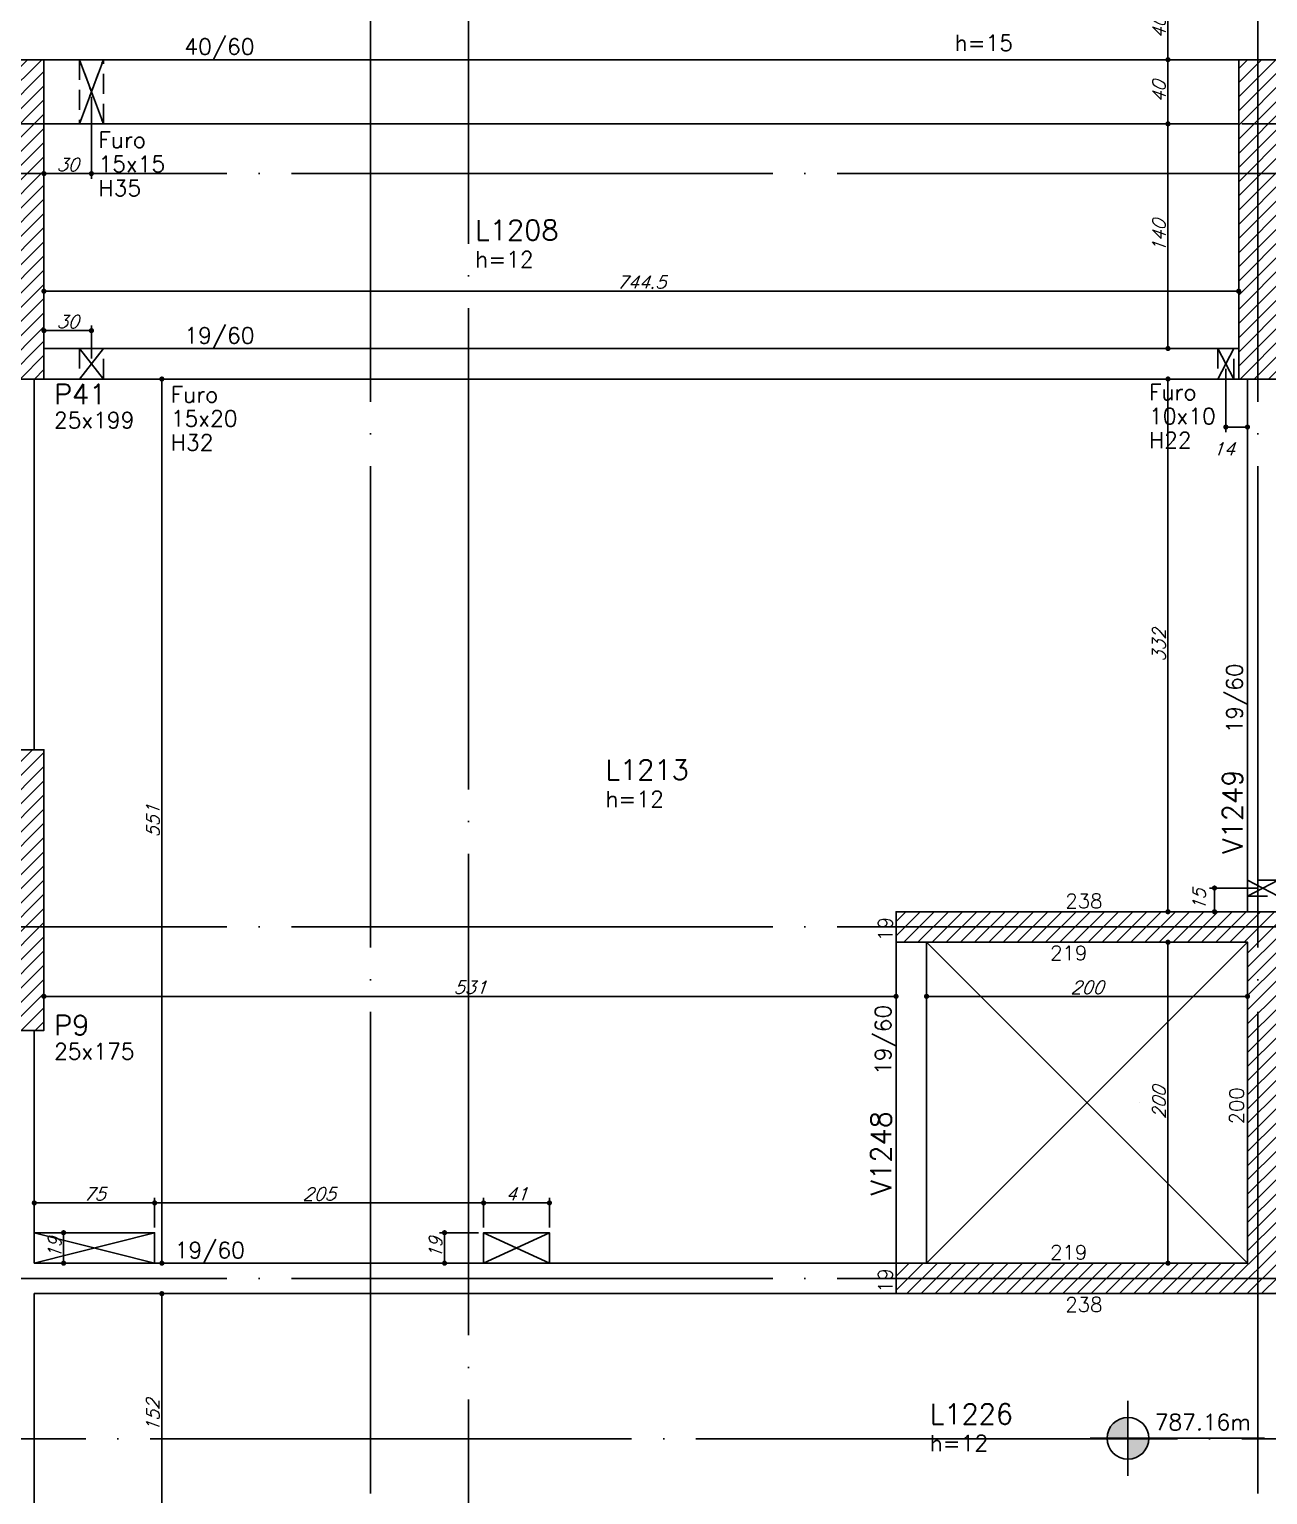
# Model space of a CAD drawing. Extents: x -4228 to 5417, y -2048 to 2452.
# Drawn here: x 1292 to 2064, y 520 to 1433 of the extents above; entities that cross this region are included whole.
import ezdxf
from ezdxf.enums import TextEntityAlignment as Align

# ---------------------------------------------------------------- set-up
doc = ezdxf.new("R2010")
doc.units = 0
doc.header["$LTSCALE"] = 50
doc.header["$MEASUREMENT"] = 0
for name, pattern in [('DASHED', [0.75, 0.5, -0.25]), ('EIXO', [6.8, 6, -0.4, 0, -0.4]), ('HIDDEN', [0.375, 0.25, -0.125])]:
    doc.linetypes.add(name, pattern=pattern)
doc.layers.get('0').update_dxf_attribs({"linetype": 'CONTINUOUS'})
doc.layers.get('DEFPOINTS').update_dxf_attribs({"linetype": 'CONTINUOUS'})
for name, color, linetype in [('242', 3, 'CONTINUOUS'), ('71', 6, 'CONTINUOUS'), ('F-COTAS', 106, 'CONTINUOUS'), ('F-COTAS-FUROS', 50, 'CONTINUOUS'), ('F-EIXO', 12, 'EIXO'), ('F-FURO-PAREDE', 2, 'HIDDEN'), ('F-FURO-PAREDE-TEXTOS', 2, 'CONTINUOUS'), ('F-LAJES-DIM', 2, 'CONTINUOUS'), ('F-LAJES-NOME', 4, 'CONTINUOUS'), ('F-NÍVEL-PLANTA', 2, 'CONTINUOUS'), ('F-PILARES-DIM', 172, 'CONTINUOUS'), ('F-PILARES-HACH', 174, 'CONTINUOUS'), ('F-PILARES-NOME', 170, 'CONTINUOUS'), ('F-PILARES-S', 170, 'CONTINUOUS'), ('F-TEXTO', 6, 'CONTINUOUS'), ('F-VIGAS', 3, 'CONTINUOUS'), ('F-VIGAS-DIM', 2, 'CONTINUOUS'), ('F-VIGAS-NOME', 4, 'CONTINUOUS'), ('F-VÃO', 1, 'CONTINUOUS')]:
    doc.layers.add(name, color=color, linetype=linetype)
doc.styles.add('CP-TEXT-INCL', font='simplex.shx', dxfattribs={"oblique": 20})
doc.styles.add('MCP', font='simplex.shx')
doc.styles.add('ROMANS', font='simplex.shx')
doc.dimstyles.new('CP-COTAS-50', dxfattribs={"dimscale": 0.64, "dimtxt": 12.5, "dimasz": 5, "dimexe": 5, "dimexo": 5, "dimgap": 2.5, "dimtad": 1, "dimdec": 1, "dimdsep": 46, "dimtxsty": 'CP-TEXT-INCL', "dimblk1": 'DOT', "dimblk2": 'DOT', "dimsah": 1, "dimcen": 9, "dimclrd": 256, "dimclre": 256, "dimclrt": 256, "dimadec": 0, "dimazin": 0, "dimtfac": 1, "dimtdec": 1, "dimtmove": 2, "dimatfit": 3, "dimldrblk": 'DOT', "dimfxl": 0, "dimtolj": 1, "dimarcsym": 0})

# ---------------------------------------------------------------- blocks, each defined once
blk = doc.blocks.new('Nível - Planta')
at = {"layer": 'F-NÍVEL-PLANTA'}
h = blk.add_hatch(color=71, dxfattribs=at)
h.paths.add_polyline_path([(0, 0), (0, 0.26, 0.414214), (-0.26, 0)])
h.paths.add_polyline_path([(0.26, 0), (0, 0), (0, -0.26, 0.414214)])
for p, q in [((0, -0.469), (0, 0.469)), ((-0.469, 0), (1.704, 0))]:
    blk.add_line(p, q, dxfattribs=at)
blk.add_circle((0, 0), 0.26, dxfattribs=at)
at = {"layer": 'F-TEXTO', "color": 3, "style": 'MCP'}
blk.add_attdef('NÍVEL', (0.333, 0.102), '', height=0.2, dxfattribs=at)
blk = doc.blocks.new('*U44')
at = {"layer": 'F-EIXO'}
blk.add_line((0, 0), (7197, 0), dxfattribs=at)
at = {"layer": 'F-TEXTO', "style": 'ROMANS'}
blk.add_attdef('EIXO', text='', height=17.5, dxfattribs=at).set_placement((-28.2072, 0), align=Align.MIDDLE_CENTER)
blk = doc.blocks.new('*U45')
at = {"layer": 'F-EIXO'}
blk.add_line((0, 0), (7285, 0), dxfattribs=at)
at = {"layer": 'F-TEXTO', "style": 'ROMANS'}
blk.add_attdef('EIXO', text='', height=17.5, dxfattribs=at).set_placement((-28.2072, 0), align=Align.MIDDLE_CENTER)
blk = doc.blocks.new('*U13')
at = {"layer": 'F-EIXO'}
blk.add_line((0, 0), (0, -2753.4852), dxfattribs=at)
at = {"layer": 'F-TEXTO', "style": 'ROMANS'}
blk.add_attdef('EIXO', text='', height=17.5, rotation=360, dxfattribs=at).set_placement((0, 28.2072), align=Align.MIDDLE_CENTER)
blk = doc.blocks.new('*U28')
at = {"layer": 'F-EIXO'}
blk.add_line((0, 0), (7197, 0), dxfattribs=at)
at = {"layer": 'F-TEXTO', "style": 'ROMANS'}
blk.add_attdef('EIXO', text='', height=17.5, dxfattribs=at).set_placement((-28.2072, 0), align=Align.MIDDLE_CENTER)
blk = doc.blocks.new('*U22')
at = {"layer": 'F-EIXO'}
blk.add_line((0, 0), (7197, 0), dxfattribs=at)
at = {"layer": 'F-TEXTO', "style": 'ROMANS'}
blk.add_attdef('EIXO', text='', height=17.5, dxfattribs=at).set_placement((-28.2072, 0), align=Align.MIDDLE_CENTER)
blk = doc.blocks.new('*U23')
at = {"layer": 'F-EIXO'}
blk.add_line((0, 0), (7285, 0), dxfattribs=at)
at = {"layer": 'F-TEXTO', "style": 'ROMANS'}
blk.add_attdef('EIXO', text='', height=17.5, dxfattribs=at).set_placement((-28.2072, 0), align=Align.MIDDLE_CENTER)
blk = doc.blocks.new('*U17')
at = {"layer": 'F-EIXO'}
blk.add_line((0, 0), (0, -2655), dxfattribs=at)
at = {"layer": 'F-TEXTO', "style": 'ROMANS'}
blk.add_attdef('EIXO', text='', height=17.5, rotation=360, dxfattribs=at).set_placement((0, 28.21), align=Align.MIDDLE_CENTER)
blk = doc.blocks.new('*U34')
at = {"layer": 'F-EIXO'}
blk.add_line((0, 0), (0, -2655), dxfattribs=at)
at = {"layer": 'F-TEXTO', "style": 'ROMANS'}
blk.add_attdef('EIXO', text='', height=17.5, rotation=360, dxfattribs=at).set_placement((0, 28.21), align=Align.MIDDLE_CENTER)
blk = doc.blocks.new('*U147')
at = {"layer": 'F-VÃO'}
for p, q in [((0, 0), (75, 19)), ((0, 19), (75, 0))]:
    blk.add_line(p, q, dxfattribs=at)
at = {"layer": 'F-VÃO', "color": 3}
blk.add_lwpolyline([(0, 0), (75, 0), (75, 19), (0, 19)], close=True, dxfattribs=at)
blk = doc.blocks.new('*U150')
at = {"layer": 'F-VÃO'}
for p, q in [((0, 0), (41, 19)), ((0, 19), (41, 0))]:
    blk.add_line(p, q, dxfattribs=at)
at = {"layer": 'F-VÃO', "color": 3}
blk.add_lwpolyline([(0, 0), (41, 0), (41, 19), (0, 19)], close=True, dxfattribs=at)
blk = doc.blocks.new('_DOT')
at = {"color": 0, "linetype": 'ByBlock'}
blk.add_line((-0.5, 0), (-1, 0), dxfattribs=at)
at = {"color": 0, "linetype": 'ByBlock', "const_width": 0.5}
blk.add_lwpolyline([(-0.25, 0, 1), (0.25, 0, 1)], format="xyb", close=True, dxfattribs=at)
blk = doc.blocks.new('*D258')
at = {"layer": 'DEFPOINTS', "color": 0, "linetype": 'Continuous', "transparency": 16777216}
for p in [(1295, 695.67), (1370, 702.05), (1370, 683.5)]:
    blk.add_point(p, dxfattribs=at)
at = {"layer": 'F-COTAS-FUROS', "linetype": 'Continuous', "lineweight": -2, "transparency": 16777216}
for p, q in [((1295, 698.87), (1295, 705.25)), ((1370, 686.7), (1370, 705.25)), ((1298.2, 702.05), (1366.8, 702.05))]:
    blk.add_line(p, q, dxfattribs=at)
at = {"layer": 'F-COTAS-FUROS', "linetype": 'Continuous', "lineweight": -2, "transparency": 16777216, "xscale": 3.2, "yscale": 3.2, "zscale": 3.2, "rotation": 180}
blk.add_blockref('_DOT', (1295, 702.05), dxfattribs=at)
at = {"layer": 'F-COTAS-FUROS', "linetype": 'Continuous', "lineweight": -2, "transparency": 16777216, "xscale": 3.2, "yscale": 3.2, "zscale": 3.2}
blk.add_blockref('_DOT', (1370, 702.05), dxfattribs=at)
at = {"layer": 'F-COTAS-FUROS', "linetype": 'Continuous', "transparency": 16777216, "insert": (1332.5, 707.65), "char_height": 8, "attachment_point": 5, "style": 'CP-TEXT-INCL'}
blk.add_mtext('\\A1;75', dxfattribs=at)
blk = doc.blocks.new('*D259')
at = {"layer": 'DEFPOINTS', "color": 0, "linetype": 'Continuous', "transparency": 16777216}
for p in [(1575, 702.05), (1370, 683.5), (1575, 683.5)]:
    blk.add_point(p, dxfattribs=at)
at = {"layer": 'F-COTAS-FUROS', "linetype": 'Continuous', "lineweight": -2, "transparency": 16777216}
for p, q in [((1370, 686.7), (1370, 705.25)), ((1575, 686.7), (1575, 705.25)), ((1373.2, 702.05), (1571.8, 702.05))]:
    blk.add_line(p, q, dxfattribs=at)
at = {"layer": 'F-COTAS-FUROS', "linetype": 'Continuous', "lineweight": -2, "transparency": 16777216, "xscale": 3.2, "yscale": 3.2, "zscale": 3.2, "rotation": 180}
blk.add_blockref('_DOT', (1370, 702.05), dxfattribs=at)
at = {"layer": 'F-COTAS-FUROS', "linetype": 'Continuous', "lineweight": -2, "transparency": 16777216, "xscale": 3.2, "yscale": 3.2, "zscale": 3.2}
blk.add_blockref('_DOT', (1575, 702.05), dxfattribs=at)
at = {"layer": 'F-COTAS-FUROS', "linetype": 'Continuous', "transparency": 16777216, "insert": (1472.5, 707.65), "char_height": 8, "attachment_point": 5, "style": 'CP-TEXT-INCL'}
blk.add_mtext('\\A1;205', dxfattribs=at)
blk = doc.blocks.new('*D260')
at = {"layer": 'DEFPOINTS', "color": 0, "linetype": 'Continuous', "transparency": 16777216}
for p in [(1616, 702.05), (1575, 683.5), (1616, 683.5)]:
    blk.add_point(p, dxfattribs=at)
at = {"layer": 'F-COTAS-FUROS', "linetype": 'Continuous', "lineweight": -2, "transparency": 16777216}
for p, q in [((1575, 686.7), (1575, 705.25)), ((1616, 686.7), (1616, 705.25)), ((1578.2, 702.05), (1612.8, 702.05))]:
    blk.add_line(p, q, dxfattribs=at)
at = {"layer": 'F-COTAS-FUROS', "linetype": 'Continuous', "lineweight": -2, "transparency": 16777216, "xscale": 3.2, "yscale": 3.2, "zscale": 3.2, "rotation": 180}
blk.add_blockref('_DOT', (1575, 702.05), dxfattribs=at)
at = {"layer": 'F-COTAS-FUROS', "linetype": 'Continuous', "lineweight": -2, "transparency": 16777216, "xscale": 3.2, "yscale": 3.2, "zscale": 3.2}
blk.add_blockref('_DOT', (1616, 702.05), dxfattribs=at)
at = {"layer": 'F-COTAS-FUROS', "linetype": 'Continuous', "transparency": 16777216, "insert": (1595.5, 707.65), "char_height": 8, "attachment_point": 5, "style": 'CP-TEXT-INCL'}
blk.add_mtext('\\A1;41', dxfattribs=at)
blk = doc.blocks.new('*D261')
at = {"layer": 'DEFPOINTS', "color": 0, "linetype": 'Continuous', "transparency": 16777216}
for p in [(1550.64, 683.5), (1575, 683.5), (1575, 664.5)]:
    blk.add_point(p, dxfattribs=at)
at = {"layer": 'F-COTAS-FUROS', "linetype": 'Continuous', "lineweight": -2, "transparency": 16777216}
for p, q in [((1571.8, 683.5), (1547.44, 683.5)), ((1550.64, 667.7), (1550.64, 680.3)), ((1571.8, 664.5), (1547.44, 664.5))]:
    blk.add_line(p, q, dxfattribs=at)
at = {"layer": 'F-COTAS-FUROS', "linetype": 'Continuous', "lineweight": -2, "transparency": 16777216, "xscale": 3.2, "yscale": 3.2, "zscale": 3.2}
for p, rotation in [((1550.64, 683.5), 90), ((1550.64, 664.5), 270)]:
    blk.add_blockref('_DOT', p, dxfattribs=dict(at, rotation=rotation))
at = {"layer": 'F-COTAS-FUROS', "linetype": 'Continuous', "transparency": 16777216, "insert": (1545.04, 674), "char_height": 8, "attachment_point": 5, "rotation": 90, "style": 'CP-TEXT-INCL'}
blk.add_mtext('\\A1;19', dxfattribs=at)
blk = doc.blocks.new('*D262')
at = {"layer": 'DEFPOINTS', "color": 0, "linetype": 'Continuous', "transparency": 16777216}
for p in [(1313.24, 683.5), (1315.38, 683.5), (1315.38, 664.5)]:
    blk.add_point(p, dxfattribs=at)
at = {"layer": 'F-COTAS-FUROS', "linetype": 'Continuous', "lineweight": -2, "transparency": 16777216}
for p, q in [((1312.18, 683.5), (1310.04, 683.5)), ((1313.24, 667.7), (1313.24, 680.3)), ((1312.18, 664.5), (1310.04, 664.5))]:
    blk.add_line(p, q, dxfattribs=at)
at = {"layer": 'F-COTAS-FUROS', "linetype": 'Continuous', "lineweight": -2, "transparency": 16777216, "xscale": 3.2, "yscale": 3.2, "zscale": 3.2}
for p, rotation in [((1313.24, 683.5), 90), ((1313.24, 664.5), 270)]:
    blk.add_blockref('_DOT', p, dxfattribs=dict(at, rotation=rotation))
at = {"layer": 'F-COTAS-FUROS', "linetype": 'Continuous', "transparency": 16777216, "insert": (1307.64, 674), "char_height": 8, "attachment_point": 5, "rotation": 90, "style": 'CP-TEXT-INCL'}
blk.add_mtext('\\A1;19', dxfattribs=at)
blk = doc.blocks.new('*D325')
at = {"layer": 'DEFPOINTS', "color": 0, "linetype": 'Continuous', "transparency": 16777216}
for p in [(2001.43, 864.5), (2001.43, 864.5), (2001.43, 664.5)]:
    blk.add_point(p, dxfattribs=at)
at = {"layer": 'F-COTAS', "linetype": 'Continuous', "lineweight": -2, "transparency": 16777216}
blk.add_line((2001.43, 667.7), (2001.43, 861.3), dxfattribs=at)
at = {"layer": 'F-COTAS', "linetype": 'Continuous', "lineweight": -2, "transparency": 16777216, "xscale": 3.2, "yscale": 3.2, "zscale": 3.2}
for p, rotation in [((2001.43, 864.5), 90), ((2001.43, 664.5), 270)]:
    blk.add_blockref('_DOT', p, dxfattribs=dict(at, rotation=rotation))
at = {"layer": 'F-COTAS', "linetype": 'Continuous', "transparency": 16777216, "insert": (1995.83, 764.5), "char_height": 8, "attachment_point": 5, "rotation": 90, "style": 'CP-TEXT-INCL'}
blk.add_mtext('\\A1;200', dxfattribs=at)
blk = doc.blocks.new('*D326')
at = {"layer": 'DEFPOINTS', "color": 0, "linetype": 'Continuous', "transparency": 16777216}
for p in [(2001.43, 1215.5), (2001.43, 1215.5), (2001.43, 883.5)]:
    blk.add_point(p, dxfattribs=at)
at = {"layer": 'F-COTAS', "linetype": 'Continuous', "lineweight": -2, "transparency": 16777216}
blk.add_line((2001.43, 886.7), (2001.43, 1212.3), dxfattribs=at)
at = {"layer": 'F-COTAS', "linetype": 'Continuous', "lineweight": -2, "transparency": 16777216, "xscale": 3.2, "yscale": 3.2, "zscale": 3.2}
for p, rotation in [((2001.43, 1215.5), 90), ((2001.43, 883.5), 270)]:
    blk.add_blockref('_DOT', p, dxfattribs=dict(at, rotation=rotation))
at = {"layer": 'F-COTAS', "linetype": 'Continuous', "transparency": 16777216, "insert": (1995.83, 1049.5), "char_height": 8, "attachment_point": 5, "rotation": 90, "style": 'CP-TEXT-INCL'}
blk.add_mtext('\\A1;332', dxfattribs=at)
blk = doc.blocks.new('*D327')
at = {"layer": 'DEFPOINTS', "color": 0, "linetype": 'Continuous', "transparency": 16777216}
for p in [(2001.43, 1374.5), (2001.43, 1374.5), (2001.43, 1234.5)]:
    blk.add_point(p, dxfattribs=at)
at = {"layer": 'F-COTAS', "linetype": 'Continuous', "lineweight": -2, "transparency": 16777216}
blk.add_line((2001.43, 1237.7), (2001.43, 1371.3), dxfattribs=at)
at = {"layer": 'F-COTAS', "linetype": 'Continuous', "lineweight": -2, "transparency": 16777216, "xscale": 3.2, "yscale": 3.2, "zscale": 3.2}
for p, rotation in [((2001.43, 1374.5), 90), ((2001.43, 1234.5), 270)]:
    blk.add_blockref('_DOT', p, dxfattribs=dict(at, rotation=rotation))
at = {"layer": 'F-COTAS', "linetype": 'Continuous', "transparency": 16777216, "insert": (1995.83, 1304.5), "char_height": 8, "attachment_point": 5, "rotation": 90, "style": 'CP-TEXT-INCL'}
blk.add_mtext('\\A1;140', dxfattribs=at)
blk = doc.blocks.new('*D328')
at = {"layer": 'DEFPOINTS', "color": 0, "linetype": 'Continuous', "transparency": 16777216}
for p in [(2001.43, 1414.5), (2001.43, 1414.5), (2001.43, 1374.5)]:
    blk.add_point(p, dxfattribs=at)
at = {"layer": 'F-COTAS', "linetype": 'Continuous', "lineweight": -2, "transparency": 16777216}
blk.add_line((2001.43, 1377.7), (2001.43, 1411.3), dxfattribs=at)
at = {"layer": 'F-COTAS', "linetype": 'Continuous', "lineweight": -2, "transparency": 16777216, "xscale": 3.2, "yscale": 3.2, "zscale": 3.2}
for p, rotation in [((2001.43, 1414.5), 90), ((2001.43, 1374.5), 270)]:
    blk.add_blockref('_DOT', p, dxfattribs=dict(at, rotation=rotation))
at = {"layer": 'F-COTAS', "linetype": 'Continuous', "transparency": 16777216, "insert": (1995.83, 1394.5), "char_height": 8, "attachment_point": 5, "rotation": 90, "style": 'CP-TEXT-INCL'}
blk.add_mtext('\\A1;40', dxfattribs=at)
blk = doc.blocks.new('*D329')
at = {"layer": 'DEFPOINTS', "color": 0, "linetype": 'Continuous', "transparency": 16777216}
for p in [(2001.43, 1454.5), (2001.43, 1454.5), (2001.43, 1414.5)]:
    blk.add_point(p, dxfattribs=at)
at = {"layer": 'F-COTAS', "linetype": 'Continuous', "lineweight": -2, "transparency": 16777216}
blk.add_line((2001.43, 1417.7), (2001.43, 1451.3), dxfattribs=at)
at = {"layer": 'F-COTAS', "linetype": 'Continuous', "lineweight": -2, "transparency": 16777216, "xscale": 3.2, "yscale": 3.2, "zscale": 3.2}
for p, rotation in [((2001.43, 1454.5), 90), ((2001.43, 1414.5), 270)]:
    blk.add_blockref('_DOT', p, dxfattribs=dict(at, rotation=rotation))
at = {"layer": 'F-COTAS', "linetype": 'Continuous', "transparency": 16777216, "insert": (1995.83, 1434.5), "char_height": 8, "attachment_point": 5, "rotation": 90, "style": 'CP-TEXT-INCL'}
blk.add_mtext('\\A1;40', dxfattribs=at)
blk = doc.blocks.new('*D336')
at = {"layer": 'DEFPOINTS', "color": 0, "linetype": 'Continuous', "transparency": 16777216}
for p in [(1374.5, 645.5), (1374.5, 645.5), (1374.5, 493.5)]:
    blk.add_point(p, dxfattribs=at)
at = {"layer": 'F-COTAS', "linetype": 'Continuous', "lineweight": -2, "transparency": 16777216}
blk.add_line((1374.5, 496.7), (1374.5, 642.3), dxfattribs=at)
at = {"layer": 'F-COTAS', "linetype": 'Continuous', "lineweight": -2, "transparency": 16777216, "xscale": 3.2, "yscale": 3.2, "zscale": 3.2}
for p, rotation in [((1374.5, 645.5), 90), ((1374.5, 493.5), 270)]:
    blk.add_blockref('_DOT', p, dxfattribs=dict(at, rotation=rotation))
at = {"layer": 'F-COTAS', "linetype": 'Continuous', "transparency": 16777216, "insert": (1368.9, 569.5), "char_height": 8, "attachment_point": 5, "rotation": 90, "style": 'CP-TEXT-INCL'}
blk.add_mtext('\\A1;152', dxfattribs=at)
blk = doc.blocks.new('*D337')
at = {"layer": 'DEFPOINTS', "color": 0, "linetype": 'Continuous', "transparency": 16777216}
for p in [(1374.5, 1215.5), (1374.5, 1215.5), (1374.5, 664.5)]:
    blk.add_point(p, dxfattribs=at)
at = {"layer": 'F-COTAS', "linetype": 'Continuous', "lineweight": -2, "transparency": 16777216}
blk.add_line((1374.5, 667.7), (1374.5, 1212.3), dxfattribs=at)
at = {"layer": 'F-COTAS', "linetype": 'Continuous', "lineweight": -2, "transparency": 16777216, "xscale": 3.2, "yscale": 3.2, "zscale": 3.2}
for p, rotation in [((1374.5, 1215.5), 90), ((1374.5, 664.5), 270)]:
    blk.add_blockref('_DOT', p, dxfattribs=dict(at, rotation=rotation))
at = {"layer": 'F-COTAS', "linetype": 'Continuous', "transparency": 16777216, "insert": (1368.9, 940), "char_height": 8, "attachment_point": 5, "rotation": 90, "style": 'CP-TEXT-INCL'}
blk.add_mtext('\\A1;551', dxfattribs=at)
blk = doc.blocks.new('*D442')
at = {"layer": 'DEFPOINTS', "color": 0, "linetype": 'Continuous', "transparency": 16777216}
for p in [(1301, 830.78), (1832, 830.78), (1832, 830.78)]:
    blk.add_point(p, dxfattribs=at)
at = {"layer": 'F-COTAS', "linetype": 'Continuous', "lineweight": -2, "transparency": 16777216}
blk.add_line((1304.2, 830.78), (1828.8, 830.78), dxfattribs=at)
at = {"layer": 'F-COTAS', "linetype": 'Continuous', "lineweight": -2, "transparency": 16777216, "xscale": 3.2, "yscale": 3.2, "zscale": 3.2, "rotation": 180}
blk.add_blockref('_DOT', (1301, 830.78), dxfattribs=at)
at = {"layer": 'F-COTAS', "linetype": 'Continuous', "lineweight": -2, "transparency": 16777216, "xscale": 3.2, "yscale": 3.2, "zscale": 3.2}
blk.add_blockref('_DOT', (1832, 830.78), dxfattribs=at)
at = {"layer": 'F-COTAS', "linetype": 'Continuous', "transparency": 16777216, "insert": (1566.5, 836.38), "char_height": 8, "attachment_point": 5, "style": 'CP-TEXT-INCL'}
blk.add_mtext('\\A1;531', dxfattribs=at)
blk = doc.blocks.new('*D443')
at = {"layer": 'DEFPOINTS', "color": 0, "linetype": 'Continuous', "transparency": 16777216}
for p in [(1851, 830.78), (2051, 830.78), (2051, 830.78)]:
    blk.add_point(p, dxfattribs=at)
at = {"layer": 'F-COTAS', "linetype": 'Continuous', "lineweight": -2, "transparency": 16777216}
blk.add_line((1854.2, 830.78), (2047.8, 830.78), dxfattribs=at)
at = {"layer": 'F-COTAS', "linetype": 'Continuous', "lineweight": -2, "transparency": 16777216, "xscale": 3.2, "yscale": 3.2, "zscale": 3.2, "rotation": 180}
blk.add_blockref('_DOT', (1851, 830.78), dxfattribs=at)
at = {"layer": 'F-COTAS', "linetype": 'Continuous', "lineweight": -2, "transparency": 16777216, "xscale": 3.2, "yscale": 3.2, "zscale": 3.2}
blk.add_blockref('_DOT', (2051, 830.78), dxfattribs=at)
at = {"layer": 'F-COTAS', "linetype": 'Continuous', "transparency": 16777216, "insert": (1951, 836.38), "char_height": 8, "attachment_point": 5, "style": 'CP-TEXT-INCL'}
blk.add_mtext('\\A1;200', dxfattribs=at)
blk = doc.blocks.new('*D453')
at = {"layer": 'DEFPOINTS', "color": 0, "linetype": 'Continuous', "transparency": 16777216}
for p in [(1301, 1270.21), (2045.5, 1270.21), (2045.5, 1270.21)]:
    blk.add_point(p, dxfattribs=at)
at = {"layer": 'F-COTAS', "linetype": 'Continuous', "lineweight": -2, "transparency": 16777216}
blk.add_line((1304.2, 1270.21), (2042.3, 1270.21), dxfattribs=at)
at = {"layer": 'F-COTAS', "linetype": 'Continuous', "lineweight": -2, "transparency": 16777216, "xscale": 3.2, "yscale": 3.2, "zscale": 3.2, "rotation": 180}
blk.add_blockref('_DOT', (1301, 1270.21), dxfattribs=at)
at = {"layer": 'F-COTAS', "linetype": 'Continuous', "lineweight": -2, "transparency": 16777216, "xscale": 3.2, "yscale": 3.2, "zscale": 3.2}
blk.add_blockref('_DOT', (2045.5, 1270.21), dxfattribs=at)
at = {"layer": 'F-COTAS', "linetype": 'Continuous', "transparency": 16777216, "insert": (1673.25, 1275.81), "char_height": 8, "attachment_point": 5, "style": 'CP-TEXT-INCL'}
blk.add_mtext('\\A1;744.5', dxfattribs=at)
blk = doc.blocks.new('*D481')
at = {"layer": 'DEFPOINTS', "color": 0, "linetype": 'Continuous', "transparency": 16777216}
for p in [(1301, 1245.64), (1301, 1241), (1330.6, 1225)]:
    blk.add_point(p, dxfattribs=at)
at = {"layer": 'F-COTAS-FUROS', "linetype": 'Continuous', "lineweight": -2, "transparency": 16777216}
for p, q in [((1301, 1244.2), (1301, 1248.84)), ((1327.4, 1245.64), (1304.2, 1245.64)), ((1330.6, 1228.2), (1330.6, 1248.84))]:
    blk.add_line(p, q, dxfattribs=at)
at = {"layer": 'F-COTAS-FUROS', "linetype": 'Continuous', "lineweight": -2, "transparency": 16777216, "xscale": 3.2, "yscale": 3.2, "zscale": 3.2, "rotation": 180}
blk.add_blockref('_DOT', (1301, 1245.64), dxfattribs=at)
at = {"layer": 'F-COTAS-FUROS', "linetype": 'Continuous', "lineweight": -2, "transparency": 16777216, "xscale": 3.2, "yscale": 3.2, "zscale": 3.2}
blk.add_blockref('_DOT', (1330.6, 1245.64), dxfattribs=at)
at = {"layer": 'F-COTAS-FUROS', "linetype": 'Continuous', "transparency": 16777216, "insert": (1315.8, 1251.24), "char_height": 8, "attachment_point": 5, "style": 'CP-TEXT-INCL'}
blk.add_mtext('\\A1;30', dxfattribs=at)
blk = doc.blocks.new('*D482')
at = {"layer": 'DEFPOINTS', "color": 0, "linetype": 'Continuous', "transparency": 16777216}
for p in [(1330.6, 1394.5), (1301, 1365.24), (1301, 1343.5)]:
    blk.add_point(p, dxfattribs=at)
at = {"layer": 'F-COTAS-FUROS', "linetype": 'Continuous', "lineweight": -2, "transparency": 16777216}
for p, q in [((1330.6, 1391.3), (1330.6, 1340.3)), ((1301, 1362.04), (1301, 1340.3)), ((1327.4, 1343.5), (1304.2, 1343.5))]:
    blk.add_line(p, q, dxfattribs=at)
at = {"layer": 'F-COTAS-FUROS', "linetype": 'Continuous', "lineweight": -2, "transparency": 16777216, "xscale": 3.2, "yscale": 3.2, "zscale": 3.2, "rotation": 180}
blk.add_blockref('_DOT', (1301, 1343.5), dxfattribs=at)
at = {"layer": 'F-COTAS-FUROS', "linetype": 'Continuous', "lineweight": -2, "transparency": 16777216, "xscale": 3.2, "yscale": 3.2, "zscale": 3.2}
blk.add_blockref('_DOT', (1330.6, 1343.5), dxfattribs=at)
at = {"layer": 'F-COTAS-FUROS', "linetype": 'Continuous', "transparency": 16777216, "insert": (1315.8, 1349.1), "char_height": 8, "attachment_point": 5, "style": 'CP-TEXT-INCL'}
blk.add_mtext('\\A1;30', dxfattribs=at)
blk = doc.blocks.new('*D483')
at = {"layer": 'DEFPOINTS', "color": 0, "linetype": 'Continuous', "transparency": 16777216}
for p in [(2037.5, 1225), (2051, 1200.25), (2051, 1185.56)]:
    blk.add_point(p, dxfattribs=at)
at = {"layer": 'F-COTAS-FUROS', "linetype": 'Continuous', "lineweight": -2, "transparency": 16777216}
for p, q in [((2037.5, 1221.8), (2037.5, 1182.36)), ((2051, 1197.05), (2051, 1182.36)), ((2040.7, 1185.56), (2047.8, 1185.56))]:
    blk.add_line(p, q, dxfattribs=at)
at = {"layer": 'F-COTAS-FUROS', "linetype": 'Continuous', "lineweight": -2, "transparency": 16777216, "xscale": 3.2, "yscale": 3.2, "zscale": 3.2, "rotation": 180}
blk.add_blockref('_DOT', (2037.5, 1185.56), dxfattribs=at)
at = {"layer": 'F-COTAS-FUROS', "linetype": 'Continuous', "lineweight": -2, "transparency": 16777216, "xscale": 3.2, "yscale": 3.2, "zscale": 3.2}
blk.add_blockref('_DOT', (2051, 1185.56), dxfattribs=at)
at = {"layer": 'F-COTAS-FUROS', "linetype": 'Continuous', "transparency": 16777216, "insert": (2036.1, 1171.93), "char_height": 8, "attachment_point": 5, "style": 'CP-TEXT-INCL'}
blk.add_mtext('\\A1;14', dxfattribs=at)
blk = doc.blocks.new('*D540')
at = {"layer": 'DEFPOINTS', "color": 0, "linetype": 'Continuous', "transparency": 16777216}
for p in [(2060.5, 898.28), (2030.43, 883.5), (2037.28, 883.5)]:
    blk.add_point(p, dxfattribs=at)
at = {"layer": 'F-COTAS-FUROS', "linetype": 'Continuous', "lineweight": -2, "transparency": 16777216}
for p, q in [((2057.3, 898.28), (2027.23, 898.28)), ((2030.43, 895.08), (2030.43, 886.7)), ((2034.08, 883.5), (2027.23, 883.5))]:
    blk.add_line(p, q, dxfattribs=at)
at = {"layer": 'F-COTAS-FUROS', "linetype": 'Continuous', "lineweight": -2, "transparency": 16777216, "xscale": 3.2, "yscale": 3.2, "zscale": 3.2}
for p, rotation in [((2030.43, 898.28), 90), ((2030.43, 883.5), 270)]:
    blk.add_blockref('_DOT', p, dxfattribs=dict(at, rotation=rotation))
at = {"layer": 'F-COTAS-FUROS', "linetype": 'Continuous', "transparency": 16777216, "insert": (2020.83, 890.89), "char_height": 8, "attachment_point": 5, "rotation": 90, "style": 'CP-TEXT-INCL'}
blk.add_mtext('\\A1;15', dxfattribs=at)

msp = doc.modelspace()

# ---------------------------------------------------------------- hatches: boundary and pattern name
at = {"layer": 'F-PILARES-HACH', "linetype": 'Continuous'}
h = msp.add_hatch(dxfattribs=at)
h.set_pattern_fill('ANSI31', color=256, scale=50, style=0)
h.paths.add_polyline_path([(1276, 1215.5), (1301, 1215.5), (1301, 1414.5), (1276, 1414.5)], flags=16)
h = msp.add_hatch(dxfattribs=at)
h.set_pattern_fill('ANSI31', color=256, scale=50, style=0)
h.paths.add_polyline_path([(2045.5, 1215.5), (2075.5, 1215.5), (2075.5, 1414.5), (2045.5, 1414.5)], flags=16)
h = msp.add_hatch(dxfattribs=at)
h.set_pattern_fill('ANSI31', color=256, scale=50, style=0)
h.paths.add_polyline_path([(1276, 809.5), (1301, 809.5), (1301, 984.5), (1276, 984.5)], flags=16)
h = msp.add_hatch(dxfattribs=at)
h.set_pattern_fill('ANSI31', color=256, scale=50, style=0)
h.paths.add_polyline_path([(2070, 645.5), (2070, 883.5), (1832, 883.5), (1832, 864.5), (2051, 864.5), (2051, 664.5), (1832, 664.5), (1832, 645.5)], flags=16)

# ---------------------------------------------------------------- linework, layer by layer
at = {"layer": '242', "linetype": 'Continuous'}
for p, q in [((2060.5, 1315), (2060.5, 1315)), ((1983.396, 764.5), (1983.396, 764.5)), ((2060.5, 655), (2060.5, 655))]:
    msp.add_line(p, q, dxfattribs=at)
at = {"layer": '71', "color": 1, "linetype": 'DASHED'}
msp.add_line((1276, 1414.5), (3259.5, 1414.5), dxfattribs=at)
at = {"layer": 'F-FURO-PAREDE'}
for points in [[(1330.6, 1394.5), (1323.1, 1374.5), (1338.1, 1374.5), (1330.6, 1394.5), (1338.1, 1374.5), (1338.1, 1414.5), (1330.6, 1394.5), (1338.1, 1414.5), (1323.1, 1414.5), (1330.6, 1394.5), (1323.1, 1414.5), (1323.1, 1374.5), (1330.6, 1394.5)], [(1330.6, 1225), (1323.1, 1215.5), (1338.1, 1215.5), (1330.6, 1225), (1338.1, 1215.5), (1338.1, 1234.5), (1330.6, 1225), (1338.1, 1234.5), (1323.1, 1234.5), (1330.6, 1225), (1323.1, 1234.5), (1323.1, 1215.5), (1330.6, 1225)], [(2037.5, 1225), (2032.5, 1215.5), (2042.5, 1215.5), (2037.5, 1225), (2042.5, 1215.5), (2042.5, 1234.5), (2037.5, 1225), (2042.5, 1234.5), (2032.5, 1234.5), (2037.5, 1225), (2032.5, 1234.5), (2032.5, 1215.5), (2037.5, 1225)], [(2060.5, 898.277), (2070, 893.277), (2070, 903.277), (2060.5, 898.277), (2070, 903.277), (2051, 903.277), (2060.5, 898.277), (2051, 903.277), (2051, 893.277), (2060.5, 898.277), (2051, 893.277), (2070, 893.277), (2060.5, 898.277)]]:
    msp.add_lwpolyline(points, dxfattribs=at)
at = {"layer": 'F-PILARES-S', "linetype": 'Continuous'}
for points in [[(1276, 1215.5), (1301, 1215.5), (1301, 1414.5), (1276, 1414.5), (1276, 1215.5)], [(2045.5, 1215.5), (2075.5, 1215.5), (2075.5, 1414.5), (2045.5, 1414.5), (2045.5, 1215.5)], [(1276, 809.5), (1301, 809.5), (1301, 984.5), (1276, 984.5), (1276, 809.5)], [(2070, 645.5), (2070, 883.5), (1832, 883.5), (1832, 864.5), (2051, 864.5), (2051, 664.5), (1832, 664.5), (1832, 645.5), (2070, 645.5)]]:
    msp.add_lwpolyline(points, dxfattribs=at)
at = {"layer": 'F-VIGAS'}
for points in [[(2045.5, 1414.5), (1301, 1414.5)], [(1301, 1374.5), (2045.5, 1374.5)], [(2045.5, 1234.5), (1301, 1234.5)], [(1295, 984.5), (1295, 1215.5)], [(1301, 1215.5), (2045.5, 1215.5)], [(2051, 1215.5), (2051, 883.5)], [(1832, 864.5), (1832, 664.5)], [(1851, 664.5), (1851, 864.5)], [(1295, 664.5), (1295, 809.5)], [(1832, 664.5), (1295, 664.5)], [(1295, 493.5), (1295, 645.5)], [(1295, 645.5), (1832, 645.5)]]:
    msp.add_lwpolyline(points, dxfattribs=at)
at = {"layer": 'F-VÃO'}
for p, q in [((1851, 664.5), (2051, 864.5)), ((1851, 864.5), (2051, 664.5))]:
    msp.add_line(p, q, dxfattribs=at)

# ---------------------------------------------------------------- block references
at = {"layer": 'F-EIXO', "linetype": 'Continuous'}
for name, p in [('*U13', (1565.5, 1939.842)), ('*U17', (1504.5, 1841.357)), ('*U34', (2057.5, 1841.357)), ('*U23', (-3734.274, 1374.5)), ('*U22', (-3646.32, 1343.5)), ('*U28', (-3646.32, 874)), ('*U44', (-3646.32, 655)), ('*U45', (-3734.274, 555))]:
    msp.add_blockref(name, p, dxfattribs=at)
at = {"layer": 'F-NÍVEL-PLANTA', "linetype": 'Continuous', "xscale": 50, "yscale": 50, "zscale": 50}
msp.add_blockref('Nível - Planta', (1976.475, 555.349), dxfattribs=at).add_auto_attribs({'NÍVEL': '787.16m'})
at = {"layer": 'F-VÃO', "linetype": 'Continuous'}
for name, p in [('*U147', (1295, 664.5)), ('*U150', (1575, 664.5))]:
    msp.add_blockref(name, p, dxfattribs=at)

# ---------------------------------------------------------------- texts
at = {"layer": 'F-FURO-PAREDE-TEXTOS', "linetype": 'Continuous', "style": 'MCP'}
for s, p in [('Furo', (1335.011, 1359.5)), ('15x15', (1335.011, 1344.5)), ('H35', (1335.011, 1329.5)), ('Furo', (1380.083, 1200.88)), ('Furo', (1989.627, 1202.363)), ('10x10', (1989.627, 1187.363)), ('15x20', (1380.083, 1185.88)), ('H32', (1380.083, 1170.88)), ('H22', (1989.627, 1172.363))]:
    msp.add_text(s, height=10, dxfattribs=at).set_placement(p)
at = {"layer": 'F-LAJES-DIM', "linetype": 'Continuous', "style": 'MCP'}
for s, p in [('h=15', (1868.466, 1419.926)), ('h=12', (1569.742, 1285.081)), ('h=12', (1650.885, 948.727)), ('h=12', (1852.947, 547.274))]:
    msp.add_text(s, height=10, dxfattribs=at).set_placement(p)
at = {"layer": 'F-LAJES-NOME', "linetype": 'Continuous', "style": 'MCP'}
for s, p in [('L1208', (1569.742, 1302.081)), ('L1213', (1650.885, 965.727)), ('L1226', (1852.947, 564.274))]:
    msp.add_text(s, height=12.5, dxfattribs=at).set_placement(p)
at = {"layer": 'F-PILARES-DIM', "linetype": 'Continuous', "style": 'MCP'}
for s, height, p in [('25x199', 10, (1307.25, 1184.875)), ('238', 9, (1937.5, 885.75)), ('219', 9, (1928, 853.25)), ('25x175', 10, (1307.313, 791.515)), ('219', 9, (1928, 666.75)), ('238', 9, (1937.5, 634.25))]:
    msp.add_text(s, height=height, dxfattribs=at).set_placement(p)
for s, p in [('19', (1829.75, 865)), ('200', (2048.75, 751)), ('19', (1829.75, 646))]:
    msp.add_text(s, height=9, rotation=90, dxfattribs=at).set_placement(p)
at = {"layer": 'F-PILARES-NOME', "linetype": 'Continuous', "style": 'MCP'}
for s, p in [('P41', (1307.25, 1199.875)), ('P9', (1307.313, 806.515))]:
    msp.add_text(s, height=12.5, dxfattribs=at).set_placement(p)
at = {"layer": 'F-VIGAS-DIM', "linetype": 'Continuous', "style": 'MCP'}
for s, p in [('40/60', (1388.5, 1417.625)), ('19/60', (1388.5, 1237.625)), ('19/60', (1382.5, 667.625))]:
    msp.add_text(s, height=10, dxfattribs=at).set_placement(p)
for p in [(2047.875, 994.61), (1828.875, 781.772)]:
    msp.add_text('19/60', height=10, rotation=90, dxfattribs=at).set_placement(p)
at = {"layer": 'F-VIGAS-NOME', "linetype": 'Continuous', "style": 'MCP'}
for s, p in [('V1249', (2047.875, 919.61)), ('V1248', (1828.875, 706.772))]:
    msp.add_text(s, height=12.5, rotation=90, dxfattribs=at).set_placement(p)

# ---------------------------------------------------------------- dimensions: what is measured, and where the dimension line sits
at = {"layer": 'F-COTAS', "linetype": 'Continuous'}
for base, p1, p2, angle, picture, middle in [((2001.43, 1454.5), (2001.43, 1414.5), (2001.43, 1454.5), 270, '*D329', (1995.83, 1434.5)), ((2001.43, 1414.5), (2001.43, 1374.5), (2001.43, 1414.5), 270, '*D328', (1995.83, 1394.5)), ((2001.43, 1374.5), (2001.43, 1234.5), (2001.43, 1374.5), 270, '*D327', (1995.83, 1304.5)), ((2045.5, 1270.208), (1301, 1270.208), (2045.5, 1270.208), 180, '*D453', (1673.25, 1275.808)), ((1374.495, 1215.5), (1374.495, 664.5), (1374.495, 1215.5), 270, '*D337', (1368.895, 940)), ((2001.43, 1215.5), (2001.43, 883.5), (2001.43, 1215.5), 270, '*D326', (1995.83, 1049.5)), ((2001.43, 864.5), (2001.43, 664.5), (2001.43, 864.5), 270, '*D325', (1995.83, 764.5)), ((1832, 830.776), (1301, 830.776), (1832, 830.776), 180, '*D442', (1566.5, 836.376)), ((2051, 830.776), (1851, 830.776), (2051, 830.776), 180, '*D443', (1951, 836.376)), ((1374.495, 645.5), (1374.495, 493.5), (1374.495, 645.5), 270, '*D336', (1368.895, 569.5))]:
    dim = msp.add_linear_dim(base=base, p1=p1, p2=p2, angle=angle, dimstyle='CP-COTAS-50', override={"dimfxl": 7.5}, dxfattribs=at)
    dim.commit()
    dim.dimension.update_dxf_attribs({"geometry": picture, "text_midpoint": middle})
at = {"layer": 'F-COTAS-FUROS', "linetype": 'Continuous'}
for base, p1, p2, picture, middle in [((1301, 1343.5), (1330.6, 1394.5), (1301, 1365.236), '*D482', (1315.8, 1349.1)), ((1301, 1245.64), (1330.6, 1225), (1301, 1240.996), '*D481', (1315.8, 1251.24)), ((1370, 702.052), (1295, 695.666), (1370, 683.5), '*D258', (1332.5, 707.652)), ((1575, 702.052), (1370, 683.5), (1575, 683.5), '*D259', (1472.5, 707.652)), ((1616, 702.052), (1575, 683.5), (1616, 683.5), '*D260', (1595.5, 707.652))]:
    dim = msp.add_linear_dim(base=base, p1=p1, p2=p2, dimstyle='CP-COTAS-50', override={"dimdec": 0, "dimfxl": 7.5}, dxfattribs=at)
    dim.commit()
    dim.dimension.update_dxf_attribs({"geometry": picture, "text_midpoint": middle})
dim = msp.add_linear_dim(base=(2051, 1185.558251401), p1=(2037.5, 1225), p2=(2051, 1200.251020075), dimstyle='CP-COTAS-50', override={"dimdec": 0, "dimfxl": 7.5}, dxfattribs=at)
dim.commit()
dim.dimension.update_dxf_attribs({"geometry": '*D483', "text_midpoint": (2036.096437883, 1171.930197259), "dimtype": 160})
for base, p1, p2, picture, middle in [((2030.434, 883.5), (2060.5, 898.277), (2037.276, 883.5), '*D540', (2020.834, 890.888)), ((1313.236, 683.5), (1315.384, 664.5), (1315.384, 683.5), '*D262', (1307.636, 674)), ((1550.637, 683.5), (1575, 664.5), (1575, 683.5), '*D261', (1545.037, 674))]:
    dim = msp.add_linear_dim(base=base, p1=p1, p2=p2, angle=90, dimstyle='CP-COTAS-50', override={"dimdec": 0, "dimfxl": 7.5}, dxfattribs=at)
    dim.commit()
    dim.dimension.update_dxf_attribs({"geometry": picture, "text_midpoint": middle})

doc.saveas('drawing.dxf')
